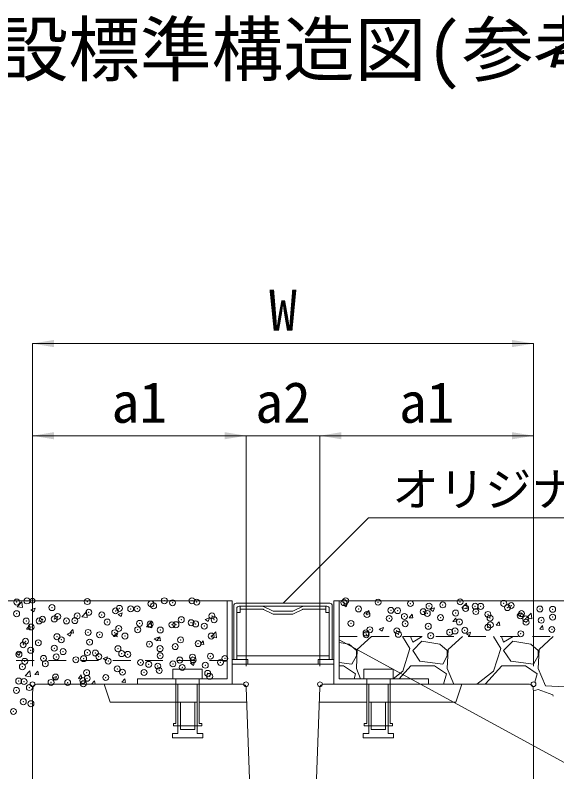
# Model space of a CAD drawing. Units: millimetres at full size; details may follow other scales. Extents: x 1009 to 10088, y 2190 to 8656.
# Drawn here: x 1997 to 2451, y 6126 to 6761 of the extents above; entities that cross this region are included whole.
import ezdxf
from ezdxf.enums import TextEntityAlignment as Align

# ---------------------------------------------------------------- set-up
doc = ezdxf.new("R2010")
doc.units = ezdxf.units.MM
doc.header["$LTSCALE"] = 10
doc.header["$PDMODE"] = 32
doc.header["$PDSIZE"] = 5
for name, pattern in [('DASHED', [7.5, 6, -1.5]), ('USER1', [2.7, 1.5, -1.2]), ('USER2', [57.15, 38.1, -6.35, 6.35, -6.35])]:
    doc.linetypes.add(name, pattern=pattern)
for name, color, linetype, lineweight in [('(0-0)', 4, 'Continuous', 13), ('0_2', 7, 'Continuous', 13), ('KIJUN', 7, 'DASHED', 9), ('寸法線', 7, 'Continuous', 9), ('引出線', 4, 'Continuous', 13), ('補助線', 8, 'USER2', 9), ('ﾊｯﾁﾝｸﾞ', 7, 'Continuous', 5)]:
    doc.layers.add(name, color=color, linetype=linetype, lineweight=lineweight)
doc.styles.add('ＭＳ ゴシック', font='')
doc.styles.get('ＭＳ ゴシック').set_extended_font_data('MS Gothic')

# ---------------------------------------------------------------- blocks, each defined once
blk = doc.blocks.new('filled_arrow')
at = {"color": 0, "linetype": 'Continuous', "lineweight": -2}
blk.add_solid([(7.5, 1.25), (0, 0), (7.5, -1.25)], dxfattribs=at)

msp = doc.modelspace()

# ---------------------------------------------------------------- linework, layer by layer
at = {"layer": '(0-0)', "color": 2}
for p, q in [((2174.92, 6269.44), (1805.97, 6269.44)), ((2268.67, 6269.44), (2685.34, 6269.44)), ((2012.02, 6196.74), (2011.59, 6192.44)), ((2099.51, 6199.44), (2015, 6199.44)), ((2099.51, 6199.44), (2187.7, 6199.44)), ((2190.7, 6196.55), (2193.59, 6119.94)), ((2252.48, 6196.55), (2249.59, 6119.94)), ((2255.48, 6199.44), (2428.18, 6199.44)), ((2431.16, 6196.74), (2431.59, 6192.44)), ((2011.59, 6192.44), (2011.59, 5754.44)), ((2431.59, 6192.44), (2431.59, 5754.44))]:
    msp.add_line(p, q, dxfattribs=at)
at = {"layer": '(0-0)', "color": 3}
msp.add_line((2162.87, 6269.44), (1812.43, 6269.44), dxfattribs=at)
at = {"layer": '(0-0)', "lineweight": 9}
for p, q in [((2174.92, 6269.44), (2179.09, 6269.44)), ((2174.92, 6204.03), (2174.92, 6269.44)), ((2179.09, 6269.44), (2179.09, 6203.19)), ((2180.34, 6265.36), (2180.34, 6220.28)), ((2260.84, 6267.36), (2182.34, 6267.36)), ((2204.45, 6264.86), (2184.84, 6264.86)), ((2185.76, 6264.86), (2185.76, 6259.44)), ((2204.45, 6264.86), (2258.34, 6264.86)), ((2212.83, 6260.9), (2205.34, 6264.65)), ((2230.34, 6260.9), (2237.83, 6264.65)), ((2257.42, 6264.86), (2257.42, 6259.44)), ((2262.84, 6265.36), (2262.84, 6220.28)), ((2264.09, 6269.44), (2268.67, 6269.44)), ((2264.09, 6199.44), (2264.09, 6269.44)), ((2268.67, 6269.44), (2268.67, 6204.03)), ((2182.84, 6262.86), (2182.84, 6220.28)), ((2185.76, 6259.44), (2182.84, 6259.44)), ((2204.45, 6262.36), (2185.76, 6262.36)), ((2212.83, 6258.4), (2205.34, 6262.15)), ((2213.73, 6260.69), (2229.45, 6260.69)), ((2229.45, 6258.19), (2213.73, 6258.19)), ((2230.34, 6258.4), (2237.84, 6262.15)), ((2238.73, 6262.36), (2257.42, 6262.36)), ((2257.42, 6259.44), (2260.34, 6259.44)), ((2260.34, 6262.86), (2260.34, 6220.28)), ((2192.01, 6220.28), (2179.09, 6220.28)), ((2182.84, 6223.19), (2260.34, 6223.19)), ((2192.01, 6216.11), (2192.01, 6220.28)), ((2251.17, 6220.28), (2251.17, 6216.11)), ((2264.09, 6220.28), (2251.17, 6220.28)), ((2264.09, 6216.11), (2179.09, 6216.11)), ((2129.3, 6204.03), (2129.3, 6211.94)), ((2129.3, 6211.94), (2153.88, 6211.94)), ((2153.88, 6211.94), (2153.88, 6204.03)), ((2289.3, 6211.94), (2289.3, 6204.03)), ((2313.88, 6211.94), (2289.3, 6211.94)), ((2313.88, 6204.03), (2313.88, 6211.94)), ((2099.51, 6199.44), (2099.51, 6204.03)), ((2099.51, 6204.03), (2174.92, 6204.03)), ((2179.09, 6203.19), (2179.09, 6199.44)), ((2268.67, 6204.03), (2343.67, 6204.03)), ((2343.67, 6204.03), (2343.67, 6199.44))]:
    msp.add_line(p, q, dxfattribs=at)
at = {"layer": '(0-0)', "linetype": 'DASHED', "lineweight": 9}
for p, q in [((2131.8, 6204.03), (2131.8, 6166.52)), ((2151.38, 6166.52), (2151.38, 6204.03)), ((2291.8, 6166.52), (2291.8, 6204.03)), ((2311.38, 6204.03), (2311.38, 6166.52)), ((2133.47, 6158.19), (2133.47, 6199.44)), ((2149.72, 6199.44), (2149.72, 6158.19)), ((2293.46, 6199.44), (2293.46, 6158.19)), ((2309.71, 6158.19), (2309.71, 6199.44)), ((2133.47, 6184.44), (2149.72, 6184.44)), ((2135.55, 6161.53), (2135.55, 6184.44)), ((2147.63, 6184.44), (2147.63, 6161.53)), ((2309.71, 6184.44), (2293.46, 6184.44)), ((2295.55, 6184.44), (2295.55, 6161.53)), ((2307.63, 6161.53), (2307.63, 6184.44)), ((2131.8, 6166.52), (2129.72, 6166.52)), ((2129.72, 6166.52), (2129.72, 6164.44)), ((2129.72, 6164.44), (2153.47, 6164.44)), ((2153.47, 6166.52), (2151.38, 6166.52)), ((2153.47, 6164.44), (2153.47, 6166.52)), ((2289.71, 6164.44), (2289.71, 6166.52)), ((2289.71, 6166.52), (2291.8, 6166.52)), ((2313.46, 6164.44), (2289.71, 6164.44)), ((2311.38, 6166.52), (2313.46, 6166.52)), ((2313.46, 6166.52), (2313.46, 6164.44)), ((2128.88, 6154.44), (2128.88, 6158.19)), ((2128.88, 6158.19), (2133.47, 6158.19)), ((2147.63, 6161.53), (2135.55, 6161.53)), ((2149.72, 6158.19), (2154.3, 6158.19)), ((2154.3, 6158.19), (2154.3, 6154.44)), ((2293.46, 6158.19), (2288.88, 6158.19)), ((2288.88, 6158.19), (2288.88, 6154.44)), ((2295.55, 6161.53), (2307.63, 6161.53)), ((2314.3, 6158.19), (2309.71, 6158.19)), ((2314.3, 6154.44), (2314.3, 6158.19)), ((2154.3, 6154.44), (2128.88, 6154.44)), ((2288.88, 6154.44), (2314.3, 6154.44))]:
    msp.add_line(p, q, dxfattribs=at)
at = {"layer": '(0-0)', "lineweight": 9}
for centre, start, end in [((2182.34, 6265.36), 90, 180), ((2184.84, 6262.86), 90, 180), ((2204.45, 6262.86), 63.44447, 90), ((2238.73, 6262.86), 90, 116.55553), ((2258.34, 6262.86), 0, 90), ((2260.84, 6265.36), 0, 90), ((2204.45, 6260.36), 63.44447, 90), ((2213.73, 6262.69), 243.44447, 270), ((2213.73, 6260.19), 243.44447, 270), ((2229.45, 6262.69), 270, 296.55553), ((2229.45, 6260.19), 270, 296.55553), ((2238.73, 6260.36), 90, 116.55553)]:
    msp.add_arc(centre, 2, start, end, dxfattribs=at)
at = {"layer": '(0-0)', "color": 2}
for centre, start, end in [((2015, 6196.44), 90, 174.30904), ((2187.7, 6196.44), 2.15888, 90), ((2255.48, 6196.44), 90, 177.83779), ((2428.18, 6196.44), 5.67133, 90)]:
    msp.add_arc(centre, 3, start, end, dxfattribs=at)
at = {"layer": '0_2', "linetype": 'USER1', "lineweight": 9}
for p, q in [((2268.67, 6239.44), (2685.34, 6239.44)), ((2174.92, 6219.44), (1486.21, 6219.44))]:
    msp.add_line(p, q, dxfattribs=at)
at = {"layer": 'KIJUN'}
for points in [[(2071.59, 6199.44), (2076.59, 6184.44), (2191.15, 6184.44)], [(2371.59, 6199.44), (2366.59, 6184.44), (2252.02, 6184.44)]]:
    msp.add_lwpolyline(points, dxfattribs=at)
at = {"layer": '寸法線'}
for p, q in [((2011.59, 6485.13), (2431.59, 6485.13)), ((2011.59, 6214.44), (2011.59, 6485.13)), ((2431.59, 6214.44), (2431.59, 6485.13)), ((2011.59, 6407.82), (2190.59, 6407.82)), ((2011.59, 6214.44), (2011.59, 6407.82)), ((2154.59, 6407.82), (2288.59, 6407.82)), ((2190.59, 6214.44), (2190.59, 6407.82)), ((2190.59, 6214.44), (2190.59, 6407.82)), ((2252.59, 6214.44), (2252.59, 6407.82)), ((2252.59, 6407.82), (2431.59, 6407.82)), ((2252.59, 6214.44), (2252.59, 6407.82)), ((2431.59, 6214.44), (2431.59, 6407.82))]:
    msp.add_line(p, q, dxfattribs=at)
at = {"layer": '引出線'}
for points in [[(2221.59, 6267.36), (2293.24, 6339.01), (2620.4, 6339.01)], [(2268.67, 6236.73), (2460.82, 6131.9), (2710.92, 6131.9)]]:
    msp.add_lwpolyline(points, dxfattribs=at)
at = {"layer": '補助線', "linetype": 'Continuous', "lineweight": 13}
msp.add_circle((2011.59, 6269.44), 2, dxfattribs=at)
at = {"layer": '補助線', "linetype": 'Continuous', "lineweight": 20}
for centre in [(2011.59, 6199.44), (2190.59, 6199.44), (2252.59, 6199.44), (2431.59, 6199.44)]:
    msp.add_circle(centre, 2, dxfattribs=at)
at = {"layer": 'ﾊｯﾁﾝｸﾞ'}
for p, q in [((1998.77, 6264.36), (2002.73, 6268.48)), ((1998.77, 6264.35), (2003.29, 6263.65)), ((2003.29, 6263.66), (2002.73, 6268.48)), ((2271.98, 6266.12), (2274.51, 6264.42)), ((2271.99, 6266.13), (2275.54, 6267.49)), ((2274.51, 6264.42), (2275.54, 6267.49)), ((2371.55, 6263.39), (2375.51, 6267.52)), ((2376.07, 6262.69), (2375.51, 6267.52)), ((2010.28, 6261.94), (2012.81, 6260.24)), ((2010.29, 6261.95), (2013.84, 6263.31)), ((2012.81, 6260.24), (2013.84, 6263.31)), ((2052.99, 6255.95), (2056.95, 6260.07)), ((2057.51, 6255.25), (2056.95, 6260.08)), ((2083.29, 6257.88), (2086.85, 6259.25)), ((2083.29, 6257.87), (2085.82, 6256.17)), ((2085.82, 6256.17), (2086.85, 6259.24)), ((2291, 6258.42), (2293.45, 6261.34)), ((2291, 6258.42), (2294.04, 6258.16)), ((2294.05, 6258.16), (2293.46, 6261.34)), ((2327.44, 6255.23), (2329.89, 6258.15)), ((2330.49, 6254.97), (2329.9, 6258.15)), ((2344.99, 6262.06), (2348.55, 6263.42)), ((2344.99, 6262.05), (2347.52, 6260.35)), ((2347.52, 6260.35), (2348.55, 6263.42)), ((2371.55, 6263.39), (2376.07, 6262.69)), ((2418, 6257.99), (2421.56, 6259.36)), ((2418, 6257.98), (2420.52, 6256.28)), ((2420.52, 6256.28), (2421.55, 6259.35)), ((2425.76, 6254.99), (2429.72, 6259.11)), ((2430.28, 6254.28), (2429.72, 6259.11)), ((2052.99, 6255.95), (2057.51, 6255.25)), ((2107.2, 6247.54), (2111.16, 6251.67)), ((2111.73, 6246.84), (2111.16, 6251.67)), ((2156.3, 6253.81), (2159.85, 6255.18)), ((2156.3, 6253.81), (2158.82, 6252.1)), ((2158.82, 6252.1), (2159.85, 6255.17)), ((2327.44, 6255.23), (2330.48, 6254.97)), ((2363.88, 6252.05), (2366.33, 6254.96)), ((2363.88, 6252.05), (2366.91, 6251.78)), ((2366.92, 6251.78), (2366.33, 6254.97)), ((2400.31, 6248.86), (2402.76, 6251.78)), ((2403.36, 6248.59), (2402.77, 6251.78)), ((2425.77, 6254.98), (2430.28, 6254.28)), ((2006.56, 6245.71), (2009, 6248.63)), ((2006.56, 6245.71), (2009.59, 6245.45)), ((2009.6, 6245.45), (2009.01, 6248.63)), ((2042.99, 6242.52), (2045.44, 6245.44)), ((2046.04, 6242.26), (2045.45, 6245.44)), ((2107.21, 6247.54), (2111.72, 6246.84)), ((2302.31, 6245.67), (2305.87, 6247.04)), ((2302.31, 6245.67), (2304.83, 6243.96)), ((2304.84, 6243.96), (2305.87, 6247.03)), ((2400.31, 6248.86), (2403.35, 6248.59)), ((2436.75, 6245.67), (2439.2, 6248.59)), ((2436.75, 6245.67), (2439.79, 6245.4)), ((2439.8, 6245.41), (2439.21, 6248.59)), ((2040.61, 6241.5), (2044.17, 6242.86)), ((2040.61, 6241.49), (2043.13, 6239.79)), ((2042.99, 6242.52), (2046.03, 6242.26)), ((2043.13, 6239.78), (2044.16, 6242.85)), ((2079.43, 6239.34), (2081.88, 6242.26)), ((2079.43, 6239.34), (2082.47, 6239.07)), ((2082.48, 6239.07), (2081.89, 6242.26)), ((2113.61, 6237.43), (2117.17, 6238.79)), ((2115.87, 6236.15), (2118.32, 6239.07)), ((2116.14, 6235.72), (2117.17, 6238.79)), ((2118.91, 6235.88), (2118.33, 6239.07)), ((2161.42, 6239.13), (2165.38, 6243.26)), ((2161.42, 6239.13), (2165.94, 6238.43)), ((2165.94, 6238.43), (2165.38, 6243.26)), ((2295.74, 6239.44), (2283.84, 6228.58)), ((2328.04, 6229.34), (2321.86, 6239.44)), ((2328.42, 6239.44), (2330.32, 6234.67)), ((2330.32, 6234.67), (2338.28, 6239.44)), ((2371.94, 6239.44), (2360.04, 6228.58)), ((2375.31, 6241.6), (2377.84, 6239.9)), ((2375.32, 6241.61), (2378.87, 6242.97)), ((2377.84, 6239.9), (2378.87, 6242.97)), ((2404.24, 6229.34), (2398.06, 6239.44)), ((2404.62, 6239.44), (2406.52, 6234.67)), ((2406.52, 6234.67), (2414.48, 6239.44)), ((2448.14, 6239.44), (2436.24, 6228.58)), ((2113.61, 6237.42), (2116.14, 6235.72)), ((2115.87, 6236.15), (2118.9, 6235.88)), ((2152.3, 6232.96), (2154.75, 6235.88)), ((2152.3, 6232.96), (2155.34, 6232.7)), ((2155.35, 6232.7), (2154.76, 6235.88)), ((2276.98, 6233.15), (2268.67, 6234.39)), ((2283.08, 6227.81), (2276.98, 6233.15)), ((2337.94, 6235.43), (2330.32, 6227.81)), ((2353.18, 6233.15), (2337.94, 6235.43)), ((2359.28, 6227.81), (2353.18, 6233.15)), ((2414.14, 6235.43), (2406.52, 6227.81)), ((2429.38, 6233.15), (2414.14, 6235.43)), ((2435.48, 6227.81), (2429.38, 6233.15)), ((1997.93, 6225.11), (2001.48, 6226.48)), ((2000.45, 6223.4), (2001.48, 6226.47)), ((2283.84, 6228.58), (2283.08, 6212.57)), ((2283.08, 6223.24), (2283.08, 6227.81)), ((2321.94, 6210.29), (2328.04, 6229.34)), ((2330.32, 6227.81), (2336.42, 6218.67)), ((2360.04, 6228.58), (2359.28, 6212.57)), ((2359.28, 6223.24), (2359.28, 6227.81)), ((2398.14, 6210.29), (2404.24, 6229.34)), ((2406.52, 6227.81), (2412.62, 6218.67)), ((2436.24, 6228.58), (2435.48, 6212.57)), ((2435.48, 6223.24), (2435.48, 6227.81)), ((1997.92, 6225.1), (2000.45, 6223.4)), ((2070.93, 6221.04), (2074.49, 6222.41)), ((2070.93, 6221.04), (2073.29, 6219.44)), ((2073.49, 6219.44), (2074.49, 6222.4)), ((2279.27, 6216.38), (2283.08, 6223.24)), ((2355.47, 6216.38), (2359.28, 6223.24)), ((2431.67, 6216.38), (2435.48, 6223.24)), ((2073.29, 6219.44), (2073.46, 6219.33)), ((2073.46, 6219.33), (2073.49, 6219.44)), ((2143.93, 6216.97), (2146.46, 6215.26)), ((2143.94, 6216.97), (2147.49, 6218.34)), ((2146.46, 6215.26), (2147.49, 6218.33)), ((2268.67, 6217.66), (2279.27, 6216.38)), ((2268.67, 6214.86), (2272.41, 6214.86)), ((2272.41, 6214.86), (2282.32, 6208)), ((2319.05, 6204.03), (2328.8, 6214.86)), ((2328.8, 6214.86), (2348.61, 6214.86)), ((2336.42, 6218.67), (2355.47, 6216.38)), ((2348.61, 6214.86), (2358.52, 6208)), ((2391.28, 6199.62), (2405, 6214.86)), ((2405, 6214.86), (2424.81, 6214.86)), ((2412.62, 6218.67), (2431.67, 6216.38)), ((2424.81, 6214.86), (2434.72, 6208)), ((2005.51, 6206.47), (2009.46, 6210.59)), ((2010.03, 6205.77), (2009.47, 6210.59)), ((2013.6, 6207.5), (2016.05, 6210.42)), ((2013.6, 6207.5), (2016.64, 6207.24)), ((2016.65, 6207.24), (2016.06, 6210.42)), ((2050.04, 6204.31), (2052.49, 6207.23)), ((2053.09, 6204.05), (2052.5, 6207.23)), ((2282.32, 6208), (2281.18, 6204.03)), ((2283.08, 6212.57), (2286.68, 6204.03)), ((2313.88, 6204.06), (2321.94, 6210.29)), ((2358.52, 6208), (2356.07, 6199.44)), ((2359.28, 6212.57), (2364.81, 6199.44)), ((2384.11, 6199.44), (2398.14, 6210.29)), ((2434.72, 6208), (2432.74, 6201.08)), ((2435.48, 6212.57), (2441.58, 6198.1)), ((2005.51, 6206.46), (2010.03, 6205.76)), ((2028.25, 6204.66), (2031.8, 6206.02)), ((2028.25, 6204.65), (2030.77, 6202.95)), ((2030.77, 6202.95), (2031.8, 6206.02)), ((2050.04, 6204.31), (2053.08, 6204.05)), ((2061.05, 6199.44), (2063.68, 6202.18)), ((2064, 6199.44), (2063.68, 6202.18)), ((2086.48, 6201.13), (2088.93, 6204.04)), ((2086.48, 6201.13), (2089.51, 6200.86)), ((2089.52, 6200.86), (2088.94, 6204.05)), ((2391.39, 6199.44), (2391.28, 6199.62)), ((2431.67, 6197.33), (2431.13, 6197.05)), ((2431.45, 6193.79), (2435.48, 6195.05)), ((2431.7, 6197.44), (2431.67, 6197.33)), ((2435.48, 6195.05), (2447.67, 6190.48)), ((2441.58, 6198.1), (2457.58, 6197.33)), ((2447.67, 6190.48), (2448.15, 6189.44))]:
    msp.add_line(p, q, dxfattribs=at)
for p in [(1998.43, 6268.32), (2006.97, 6269.3), (2057.54, 6268.74), (2122.18, 6269.43), (2145.22, 6269.37), (2149.3, 6268.28), (2272.66, 6267.87), (2274.18, 6269.37), (2301.3, 6268.23), (2370.1, 6268.51), (2027.92, 6263.65), (2084.48, 6263.03), (2093.9, 6262.61), (2099.34, 6262.67), (2110.87, 6266.84), (2113.14, 6265.15), (2128.97, 6267.75), (2284.89, 6262.55), (2328.42, 6267.08), (2344.01, 6264.93), (2355.53, 6265.94), (2374.65, 6263.02), (2382.65, 6264.79), (2387.37, 6264.7), (2406.61, 6267.23), (2409.77, 6263.65), (2412.9, 6265.43), (2436.89, 6262.5), (2447.61, 6262.24), (1998.29, 6258.57), (2032.74, 6256.2), (2049.1, 6256.72), (2058.82, 6259.78), (2069.71, 6257.58), (2081.18, 6260.94), (2161.99, 6256.76), (2291.97, 6257.87), (2312.01, 6261.4), (2317.63, 6261.12), (2323.33, 6256.26), (2339.13, 6260.26), (2342.57, 6258.8), (2353.65, 6255.26), (2366.24, 6259.11), (2383.28, 6260.35), (2393.36, 6257.97), (2420.48, 6256.82), (2421.52, 6258.66), (2447.6, 6255.68), (2006.36, 6252.39), (2017.15, 6252.51), (2020.01, 6253.86), (2029.86, 6254.18), (2040.09, 6252.5), (2047.13, 6252.72), (2074.25, 6251.57), (2101.36, 6250.43), (2110.25, 6249.93), (2128.48, 6249.28), (2131.86, 6249.33), (2136.33, 6253.51), (2144.58, 6251.01), (2148.37, 6249.98), (2163.82, 6253.54), (2278.53, 6250.37), (2310.62, 6254.59), (2324.02, 6250.18), (2369.48, 6251.6), (2395.14, 6254.85), (2395.45, 6249.19), (2425.07, 6254.28), (2425.33, 6251.42), (2438.05, 6253.09), (2010.46, 6247.41), (2058.21, 6242.87), (2080.54, 6242.58), (2083.87, 6246.12), (2099.78, 6245.11), (2118.74, 6244.89), (2155.6, 6248.14), (2294.4, 6245.09), (2317.01, 6244.21), (2343.4, 6248.02), (2361.29, 6242.99), (2365.82, 6244.11), (2374.01, 6244.66), (2393.25, 6247.19), (2446.99, 6245.32), (2032.12, 6239.29), (2035.74, 6236.68), (2067.82, 6240.9), (2089.11, 6239.81), (2135.72, 6236.59), (2161.38, 6239.85), (2291.19, 6242.41), (2291.35, 6240.96), (2318.31, 6241.26), (2345.43, 6240.11), (2420.91, 6241.75), (2003.78, 6232.47), (2005.74, 6235.48), (2016.5, 6234.15), (2059.49, 6234.72), (2109.63, 6233.02), (2131.21, 6230.97), (2150.45, 6233.5), (2000.24, 6224.55), (2010.12, 6227.91), (2029.86, 6229.64), (2037.24, 6226.76), (2057.59, 6225.96), (2064.35, 6225.61), (2083.25, 6229.21), (2086.41, 6225.07), (2091.47, 6224.47), (2118.5, 6229.3), (2005.12, 6218.57), (2020.83, 6221.08), (2031.51, 6222.38), (2047.95, 6219.94), (2054.46, 6220.87), (2067.17, 6222.54), (2075.06, 6218.79), (2102.18, 6217.64), (2118.59, 6223.32), (2135.1, 6219.68), (2145.71, 6222.18), (2146.27, 6219.67), (2160.76, 6222.94), (2169.17, 6217.69), (2172.83, 6221.03), (2003.13, 6214.11), (2022.37, 6216.64), (2082.63, 6212.3), (2109.02, 6216.11), (2116.64, 6214.58), (2117.85, 6210.94), (2129.3, 6216.5), (2137.09, 6213.47), (2156.42, 6215.35), (2030.89, 6205.47), (2056.97, 6209.05), (2057.39, 6204.41), (2073.05, 6205.04), (2087.02, 6209.5), (2105.13, 6209.26), (2158.44, 6208.51), (2160.14, 6206.03), (2000.01, 6202.08), (2004.5, 6201.66), (2027.13, 6200.94), (2041.09, 6200.83), (2053.81, 6202.5), (2054.25, 6199.79), (1998.14, 6194.24), (2009.01, 6196.61), (2003.89, 6184.75), (2010.31, 6183.09), (1995.65, 6176.57)]:
    msp.add_point(p, dxfattribs=at)

# ---------------------------------------------------------------- block references
at = {"layer": '寸法線', "xscale": 2.4, "yscale": 2.4}
for p in [(2011.59, 6485.13), (2011.59, 6407.82), (2252.59, 6407.82), (2252.59, 6407.82)]:
    msp.add_blockref('filled_arrow', p, dxfattribs=at)
at = {"layer": '寸法線', "xscale": 2.4, "yscale": 2.4, "rotation": 180}
for p in [(2431.59, 6485.13), (2190.59, 6407.82), (2190.59, 6407.82), (2431.59, 6407.82)]:
    msp.add_blockref('filled_arrow', p, dxfattribs=at)
at = {"layer": '引出線', "xscale": 0.16, "yscale": 0.16}
for p, rotation in [((2221.59, 6267.36), 45), ((2268.67, 6236.73), 331.4)]:
    msp.add_blockref('filled_arrow', p, dxfattribs=dict(at, rotation=rotation))

# ---------------------------------------------------------------- texts
at = {"layer": '(0-0)', "color": 7, "style": 'ＭＳ ゴシック'}
msp.add_text('布設標準構造図(参考)', height=43.99, dxfattribs=at).set_placement((2221.59, 6731.86), align=Align.MIDDLE_CENTER)
at = {"layer": '寸法線', "style": 'ＭＳ ゴシック'}
for s, p in [('W', (2221.59, 6513.13)), ('a1', (2101.09, 6435.82)), ('a2', (2221.59, 6435.82)), ('a1', (2342.09, 6435.82))]:
    msp.add_text(s, height=34.18, dxfattribs=at).set_placement(p, align=Align.MIDDLE_CENTER)
at = {"layer": '引出線', "style": 'ＭＳ ゴシック'}
msp.add_text('オリジナルリッド', height=28.48, dxfattribs=at).set_placement((2313.24, 6377.14), align=Align.TOP_LEFT)

doc.saveas('drawing.dxf')
